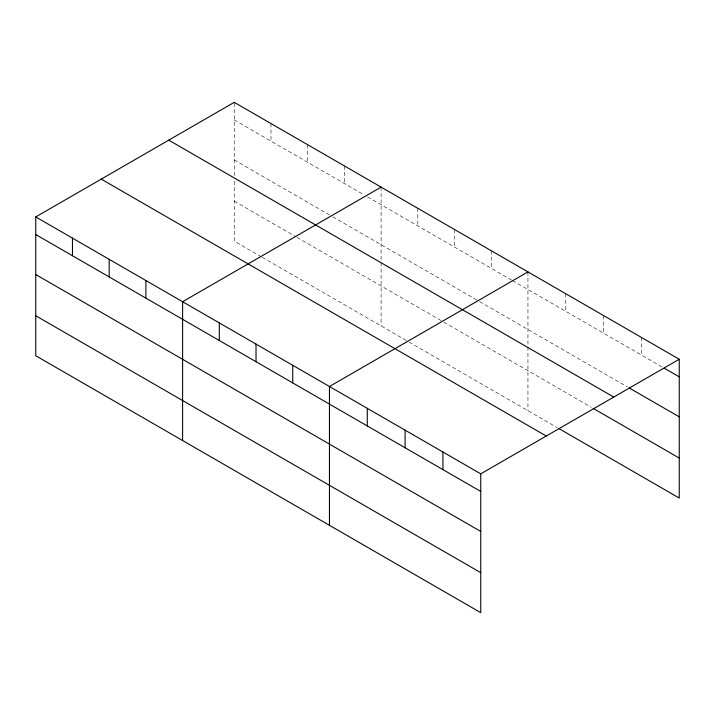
<?xml version="1.0" encoding="UTF-8"?>
<svg xmlns="http://www.w3.org/2000/svg" width="715" height="715" viewBox="0 0 715 715"><rect width="100%" height="100%" fill="white"/><g stroke="black" fill="none" stroke-linecap="round" stroke-linejoin="round"><path stroke-width="0.54" stroke-dasharray="3.58 2.68" d="M234.252 175.533L234.252 102.334M234.252 119.932L363.712 194.677M367.573 196.911L511.529 280.021M512.494 280.575L663.171 367.573M234.252 159.937L331.832 216.27M332.797 216.824L478.675 301.051M479.64 301.614L627.243 386.824M234.252 201.147L296.082 236.844M297.047 237.407L442.934 321.625M443.899 322.188L591.305 407.291M261.306 256.765L234.252 241.152L234.252 179.983M262.271 257.32L408.149 341.547M409.114 342.11L557.262 427.642M641.427 337.409L641.427 355.015M603.603 315.574L603.603 333.172M565.779 293.731L565.779 311.338M527.947 271.897L527.947 410.714M491.241 250.697L491.241 268.304M454.526 229.506L454.526 247.104M417.81 208.306L417.81 225.913M381.104 187.116L381.104 261.422M381.104 262.539L381.104 325.933M344.389 165.916L344.389 183.523M307.673 144.725L307.673 162.323M270.967 123.525L270.967 141.132"/><path stroke-width="1.07" d="M35.75 216.931L480.748 473.848L480.748 612.666L35.75 355.748L35.75 216.931L234.252 102.334L679.25 359.252L679.25 498.069L559.157 428.732M381.104 187.116L182.602 301.721L182.602 440.529M527.947 271.897L329.454 386.502L329.454 525.319M480.748 473.848L679.25 359.252M664.119 368.118L679.25 376.85M629.129 387.914L679.25 416.854M168.749 140.149L613.747 397.066M593.2 408.381L679.25 458.065M101.253 179.116L546.251 436.034M35.75 234.538L480.748 491.455M35.75 274.533L480.748 531.46M35.75 315.753L480.748 572.67M442.925 452.014L442.925 469.612M405.101 430.18L405.101 447.778M367.278 408.337L367.278 425.943M292.739 365.302L292.739 382.909M256.024 344.112L256.024 361.71M219.308 322.912L219.308 340.519M145.887 280.521L145.887 298.119M109.172 259.322L109.172 276.928M72.465 238.131L72.465 255.729"/></g></svg>
